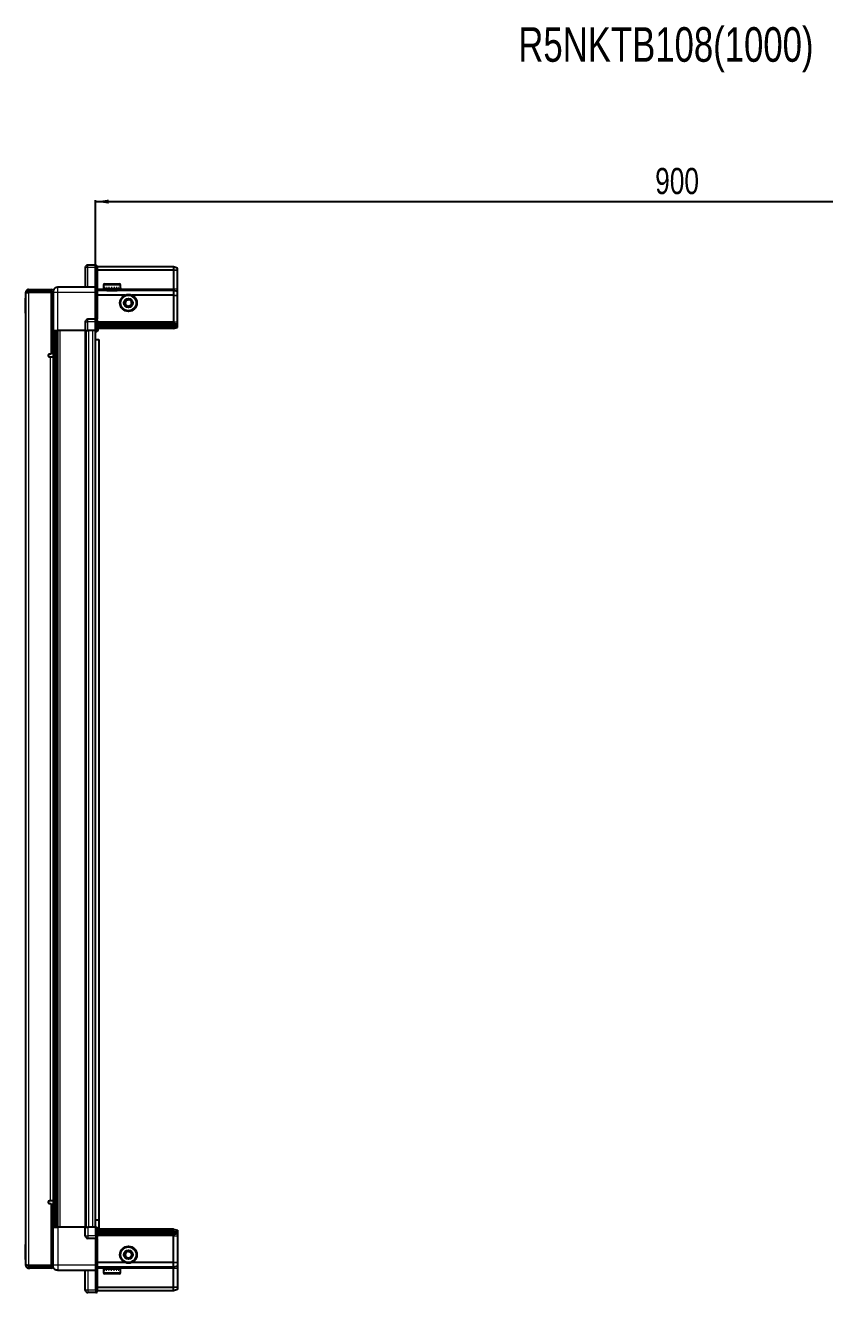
# Model space of a CAD drawing. Header units: millimetres. Extents: x 1415 to 4959, y -388 to 1753.
# Drawn here: x 2756 to 3367, y 783 to 1753 of the extents above; entities that cross this region are included whole.
import ezdxf

# ---------------------------------------------------------------- set-up
doc = ezdxf.new("R2010")
doc.units = ezdxf.units.MM
doc.layers.add('FORMAT', color=7, linetype='Continuous')
doc.styles.add('SLDTEXTSTYLE0', font='TXT', dxfattribs={"width": 0.75})
doc.dimstyles.new('SLDDIMSTYLE0', dxfattribs={"dimtxt": 20, "dimasz": 10, "dimexe": 0, "dimexo": 0.0625, "dimgap": 5, "dimtad": 2, "dimdec": 1, "dimrnd": 1e-09, "dimzin": 12, "dimdsep": 46, "dimtxsty": 'SLDTEXTSTYLE0', "dimsah": 1, "dimcen": 0.09, "dimadec": 0, "dimazin": 3, "dimtfac": 1, "dimtofl": 0, "dimtmove": 0, "dimatfit": 3, "dimfxl": 0, "dimfrac": 2, "dimtolj": 1, "dimtzin": 12, "dimarcsym": 0})

# ---------------------------------------------------------------- blocks, each defined once
blk = doc.blocks.new('_D_5')
at = {"layer": 'FORMAT'}
for p, q in [((2809.28, 1519.33), (2809.28, 1618.82)), ((3709.28, 1519.33), (3709.28, 1618.82)), ((2809.28, 1617.82), (3709.28, 1617.82))]:
    blk.add_line(p, q, dxfattribs=at)
for points in [[(2809.28, 1617.82), (2819.28, 1616.28), (2819.28, 1619.36)], [(3709.28, 1617.82), (3699.28, 1619.36), (3699.28, 1616.28)]]:
    blk.add_solid(points, dxfattribs=at)
at = {"layer": 'FORMAT', "insert": (3237.11, 1643.6), "char_height": 20, "attachment_point": 1, "style": 'SLDTEXTSTYLE0'}
blk.add_mtext('900', dxfattribs=at)

msp = doc.modelspace()

# ---------------------------------------------------------------- linework, layer by layer
at = {"color": 7, "linetype": 'Continuous', "lineweight": 25}
for p, q in [((2801.43, 1567.32), (2801.43, 1552.32)), ((2809.43, 1569.32), (2803.43, 1569.32)), ((2809.43, 1569.32), (2809.76, 1569.32)), ((2809.43, 1569.32), (2809.43, 1567.32)), ((2809.43, 1552.52), (2809.43, 1567.32)), ((2809.43, 1552.52), (2809.43, 1567.32)), ((2810.63, 1568.82), (2809.76, 1569.32)), ((2810.63, 1567.32), (2810.63, 1568.82)), ((2868.93, 1567.82), (2810.63, 1567.82)), ((2810.63, 1567.32), (2810.63, 1552.52)), ((2868.93, 1565.32), (2810.63, 1565.32)), ((2868.93, 1567.82), (2868.93, 1565.32)), ((2871.93, 1567.02), (2868.93, 1567.82)), ((2868.93, 1565.32), (2868.93, 1550.82)), ((2871.93, 1565.17), (2868.93, 1565.32)), ((2871.93, 1565.17), (2871.93, 1567.02)), ((2871.93, 1550.82), (2871.93, 1565.17)), ((2809.43, 1552.32), (2780.43, 1552.32)), ((2809.43, 1552.32), (2809.43, 1552.52)), ((2809.43, 1552.32), (2810.63, 1552.32)), ((2809.43, 1548.32), (2809.43, 1552.32)), ((2810.63, 1552.52), (2810.63, 1552.32)), ((2810.63, 1552.32), (2810.63, 1548.32)), ((2815.43, 1554.22), (2815.43, 1551.82)), ((2815.43, 1551.82), (2815.43, 1551.32)), ((2815.43, 1551.32), (2815.56, 1551.32)), ((2815.75, 1551.82), (2815.56, 1551.82)), ((2815.56, 1551.82), (2815.56, 1551.32)), ((2815.56, 1551.32), (2815.75, 1551.32)), ((2815.75, 1551.82), (2815.75, 1551.32)), ((2815.75, 1551.32), (2816.28, 1551.32)), ((2816.23, 1555.02), (2823.39, 1555.02)), ((2816.68, 1551.82), (2816.28, 1551.82)), ((2816.28, 1551.82), (2816.28, 1551.32)), ((2816.28, 1551.32), (2816.68, 1551.32)), ((2816.68, 1551.82), (2816.68, 1551.32)), ((2816.68, 1551.32), (2817.55, 1551.32)), ((2817.53, 1551.32), (2817.53, 1551.22)), ((2817.53, 1551.22), (2826.33, 1551.22)), ((2818.12, 1551.82), (2817.55, 1551.82)), ((2817.55, 1551.82), (2817.55, 1551.32)), ((2817.55, 1551.32), (2818.12, 1551.32)), ((2818.12, 1551.82), (2818.12, 1551.32)), ((2818.12, 1551.32), (2819.25, 1551.32)), ((2819.94, 1551.82), (2819.25, 1551.82)), ((2819.25, 1551.82), (2819.25, 1551.32)), ((2819.25, 1551.32), (2819.94, 1551.32)), ((2819.94, 1551.82), (2819.94, 1551.32)), ((2819.94, 1551.32), (2821.21, 1551.32)), ((2821.95, 1551.82), (2821.21, 1551.82)), ((2821.21, 1551.82), (2821.21, 1551.32)), ((2821.21, 1551.32), (2821.44, 1551.32)), ((2821.44, 1551.82), (2821.44, 1551.32)), ((2821.94, 1551.82), (2821.94, 1551.32)), ((2821.94, 1551.32), (2821.95, 1551.32)), ((2821.95, 1551.82), (2821.95, 1551.32)), ((2821.95, 1551.32), (2823.24, 1551.32)), ((2823.95, 1551.82), (2823.24, 1551.82)), ((2823.24, 1551.82), (2823.24, 1551.32)), ((2823.3, 1551.82), (2823.3, 1551.32)), ((2823.3, 1551.32), (2823.95, 1551.32)), ((2823.39, 1555.02), (2827.63, 1555.02)), ((2823.95, 1551.82), (2823.95, 1551.32)), ((2823.95, 1551.32), (2825.14, 1551.32)), ((2825.76, 1551.82), (2825.14, 1551.82)), ((2825.14, 1551.82), (2825.14, 1551.32)), ((2825.14, 1551.32), (2825.76, 1551.32)), ((2825.76, 1551.82), (2825.76, 1551.32)), ((2825.76, 1551.32), (2826.73, 1551.32)), ((2826.33, 1551.22), (2826.33, 1551.32)), ((2827.2, 1551.82), (2826.73, 1551.82)), ((2826.73, 1551.82), (2826.73, 1551.32)), ((2826.73, 1551.32), (2827.2, 1551.32)), ((2827.2, 1551.82), (2827.2, 1551.32)), ((2827.2, 1551.32), (2827.85, 1551.32)), ((2828.11, 1551.82), (2827.85, 1551.82)), ((2827.85, 1551.82), (2827.85, 1551.32)), ((2827.85, 1551.32), (2828.11, 1551.32)), ((2828.11, 1551.82), (2828.11, 1551.32)), ((2828.11, 1551.32), (2828.39, 1551.32)), ((2828.43, 1551.82), (2828.39, 1551.82)), ((2828.39, 1551.82), (2828.39, 1551.32)), ((2828.39, 1551.32), (2828.43, 1551.32)), ((2828.43, 1551.82), (2828.43, 1554.22)), ((2828.43, 1551.82), (2828.43, 1551.32)), ((2755.93, 1543.96), (2755.63, 1543.96)), ((2755.63, 1532.39), (2755.63, 1543.96)), ((2757.43, 1548.47), (2755.93, 1548.47)), ((2755.93, 1547.97), (2755.93, 1548.47)), ((2755.93, 804.67), (2755.93, 1547.97)), ((2758.03, 1549.07), (2758.03, 1550.57)), ((2758.03, 1550.57), (2758.93, 1550.57)), ((2758.03, 1549.07), (2758.93, 1549.07)), ((2758.03, 1548.57), (2775.43, 1548.57)), ((2758.93, 1550.57), (2775.43, 1550.57)), ((2758.93, 1549.07), (2758.93, 1550.57)), ((2758.93, 1549.07), (2775.43, 1549.07)), ((2775.43, 1549.07), (2775.43, 1550.57)), ((2776.93, 1548.57), (2775.43, 1548.57)), ((2775.43, 1548.57), (2775.43, 1501.07)), ((2776.93, 1548.32), (2776.93, 1519.32)), ((2809.43, 1528.02), (2809.43, 1548.32)), ((2868.93, 1549.82), (2810.63, 1549.82)), ((2810.63, 1548.32), (2810.63, 1528.02)), ((2831.93, 1546.32), (2810.63, 1546.32)), ((2817.93, 1550.82), (2818.62, 1550.34)), ((2817.93, 1550.82), (2822.96, 1550.82)), ((2818.62, 1550.34), (2817.93, 1549.86)), ((2817.93, 1549.86), (2817.93, 1549.82)), ((2817.93, 1549.86), (2822.96, 1549.86)), ((2818.62, 1550.34), (2822.78, 1550.34)), ((2822.78, 1550.34), (2825.24, 1550.34)), ((2822.96, 1550.82), (2825.93, 1550.82)), ((2822.96, 1549.86), (2825.93, 1549.86)), ((2825.24, 1550.34), (2825.93, 1550.82)), ((2825.93, 1549.86), (2825.24, 1550.34)), ((2825.93, 1549.82), (2825.93, 1549.86)), ((2868.93, 1546.32), (2836.93, 1546.32)), ((2868.93, 1550.82), (2868.93, 1549.82)), ((2868.93, 1549.82), (2868.93, 1546.32)), ((2871.93, 1549.02), (2868.93, 1549.82)), ((2868.93, 1546.32), (2868.93, 1525.82)), ((2868.93, 1546.32), (2871.93, 1545.99)), ((2871.93, 1549.02), (2871.93, 1550.82)), ((2871.93, 1545.99), (2871.93, 1549.02)), ((2871.93, 1525.82), (2871.93, 1545.99)), ((2755.63, 1532.39), (2755.93, 1532.39)), ((2775.43, 1522.07), (2776.93, 1522.07)), ((2801.43, 1525.82), (2801.43, 1519.32)), ((2809.43, 1527.82), (2803.43, 1527.82)), ((2809.43, 1527.82), (2809.43, 1528.02)), ((2809.43, 1527.82), (2809.43, 1525.82)), ((2809.43, 1527.82), (2810.63, 1527.82)), ((2809.43, 1519.32), (2809.43, 1525.82)), ((2809.43, 1519.32), (2809.43, 1525.82)), ((2809.76, 1519.32), (2809.76, 1525.82)), ((2810.63, 1528.02), (2810.63, 1527.82)), ((2810.63, 1527.15), (2810.63, 1527.82)), ((2810.63, 1527.15), (2810.63, 1519.32)), ((2868.93, 1524.82), (2810.63, 1524.82)), ((2868.93, 1523.82), (2810.63, 1523.82)), ((2868.93, 1522.32), (2810.63, 1522.32)), ((2868.93, 1525.82), (2868.93, 1524.82)), ((2868.93, 1524.82), (2868.93, 1523.82)), ((2868.93, 1524.82), (2871.93, 1524.02)), ((2868.93, 1523.82), (2868.93, 1522.32)), ((2868.93, 1523.82), (2871.93, 1523.28)), ((2868.93, 1522.32), (2871.93, 1522.78)), ((2868.93, 1522.32), (2868.93, 1520.82)), ((2871.93, 1524.02), (2871.93, 1525.82)), ((2871.93, 1523.28), (2871.93, 1524.02)), ((2871.93, 1522.78), (2871.93, 1523.28)), ((2871.93, 1521.63), (2871.93, 1522.78)), ((2776.93, 1519.32), (2775.43, 1519.32)), ((2777.58, 833.32), (2777.58, 1519.32)), ((2779.37, 1519.32), (2779.37, 833.32)), ((2779.4, 1519.32), (2779.4, 833.32)), ((2801.43, 1519.32), (2780.43, 1519.32)), ((2801.43, 1519.32), (2803.43, 1519.32)), ((2802.08, 833.32), (2802.08, 1519.32)), ((2809.43, 1519.32), (2803.43, 1519.32)), ((2809.28, 833.32), (2809.28, 1519.32)), ((2809.28, 1512.32), (2811.78, 1512.32)), ((2809.43, 1519.32), (2809.76, 1519.32)), ((2809.43, 1519.32), (2809.43, 1519.32)), ((2810.63, 1519.32), (2809.76, 1519.32)), ((2809.76, 1519.32), (2809.76, 1519.32)), ((2868.93, 1520.82), (2810.63, 1520.82)), ((2811.78, 1512.32), (2811.78, 838.82)), ((2868.93, 1520.82), (2871.93, 1521.63)), ((2775.43, 1501.07), (2774.08, 1501.07)), ((2774.08, 1499.07), (2774.83, 1499.07)), ((2774.83, 1499.07), (2776.93, 1499.07)), ((2776.93, 1499.07), (2776.93, 853.57)), ((2774.83, 853.57), (2774.08, 853.57)), ((2776.93, 853.57), (2774.83, 853.57)), ((2774.08, 851.57), (2775.43, 851.57)), ((2775.43, 851.57), (2775.43, 804.07)), ((2811.78, 838.82), (2809.28, 838.82)), ((2811.78, 838.82), (2811.78, 831.82)), ((2776.93, 833.32), (2775.43, 833.32)), ((2776.93, 830.57), (2775.43, 830.57)), ((2776.93, 804.32), (2776.93, 833.32)), ((2801.43, 833.32), (2780.43, 833.32)), ((2801.43, 826.82), (2801.43, 833.32)), ((2801.43, 833.32), (2803.43, 833.32)), ((2809.43, 833.32), (2803.43, 833.32)), ((2809.43, 824.82), (2803.43, 824.82)), ((2809.43, 826.82), (2809.43, 833.32)), ((2809.43, 833.32), (2809.76, 833.32)), ((2809.43, 826.82), (2809.43, 824.82)), ((2809.43, 826.82), (2809.43, 824.82)), ((2809.43, 824.82), (2810.63, 824.82)), ((2809.43, 824.62), (2809.43, 824.82)), ((2809.43, 804.32), (2809.43, 824.62)), ((2809.76, 826.82), (2809.76, 833.32)), ((2809.76, 833.32), (2810.63, 833.32)), ((2810.63, 833.32), (2810.63, 825.5)), ((2868.93, 831.82), (2810.63, 831.82)), ((2868.93, 830.32), (2810.63, 830.32)), ((2868.93, 828.82), (2810.63, 828.82)), ((2868.93, 827.82), (2810.63, 827.82)), ((2810.63, 824.82), (2810.63, 825.5)), ((2810.63, 824.82), (2810.63, 824.62)), ((2810.63, 824.62), (2810.63, 804.32)), ((2868.93, 830.32), (2868.93, 831.82)), ((2868.93, 831.82), (2871.93, 831.02)), ((2868.93, 828.82), (2868.93, 830.32)), ((2868.93, 830.32), (2871.93, 829.87)), ((2868.93, 828.82), (2871.93, 829.37)), ((2868.93, 827.82), (2868.93, 828.82)), ((2868.93, 827.82), (2871.93, 828.63)), ((2868.93, 826.82), (2868.93, 827.82)), ((2868.93, 806.32), (2868.93, 826.82)), ((2871.93, 831.02), (2871.93, 829.87)), ((2871.93, 829.87), (2871.93, 829.37)), ((2871.93, 829.37), (2871.93, 828.63)), ((2871.93, 828.63), (2871.93, 826.82)), ((2871.93, 826.82), (2871.93, 806.66)), ((2755.93, 820.26), (2755.63, 820.26)), ((2755.63, 810.58), (2755.63, 820.26)), ((2755.63, 808.69), (2755.63, 810.58)), ((2755.63, 808.69), (2755.93, 808.69)), ((2755.93, 804.17), (2755.93, 804.67)), ((2831.93, 806.32), (2810.63, 806.32)), ((2868.93, 806.32), (2836.93, 806.32)), ((2868.93, 806.32), (2871.93, 806.66)), ((2868.93, 802.82), (2868.93, 806.32)), ((2871.93, 806.66), (2871.93, 803.63)), ((2757.43, 804.17), (2755.93, 804.17)), ((2775.43, 804.07), (2758.03, 804.07)), ((2758.03, 803.57), (2758.03, 802.07)), ((2758.03, 803.57), (2758.93, 803.57)), ((2758.03, 802.07), (2758.93, 802.07)), ((2758.93, 803.57), (2758.93, 802.07)), ((2775.43, 803.57), (2758.93, 803.57)), ((2775.43, 802.07), (2758.93, 802.07)), ((2775.43, 804.07), (2776.93, 804.07)), ((2775.43, 803.57), (2775.43, 802.07)), ((2809.43, 800.32), (2780.43, 800.32)), ((2801.43, 785.32), (2801.43, 800.32)), ((2809.43, 800.32), (2809.43, 804.32)), ((2809.43, 800.32), (2810.63, 800.32)), ((2809.43, 800.12), (2809.43, 800.32)), ((2809.43, 785.32), (2809.43, 800.12)), ((2810.63, 804.32), (2810.63, 800.32)), ((2868.93, 802.82), (2810.63, 802.82)), ((2810.63, 800.32), (2810.63, 800.12)), ((2810.63, 800.12), (2810.63, 785.32)), ((2815.43, 801.32), (2815.43, 798.42)), ((2815.52, 801.32), (2815.43, 801.32)), ((2815.52, 800.82), (2815.52, 801.32)), ((2815.69, 801.32), (2815.52, 801.32)), ((2815.52, 800.82), (2815.69, 800.82)), ((2815.69, 800.82), (2815.69, 801.32)), ((2816.18, 801.32), (2815.69, 801.32)), ((2816.18, 800.82), (2816.18, 801.32)), ((2816.56, 801.32), (2816.18, 801.32)), ((2816.18, 800.82), (2816.56, 800.82)), ((2816.37, 797.62), (2816.23, 797.62)), ((2827.63, 797.62), (2816.37, 797.62)), ((2816.56, 800.82), (2816.56, 801.32)), ((2817.4, 801.32), (2816.56, 801.32)), ((2817.4, 800.82), (2817.4, 801.32)), ((2817.96, 801.32), (2817.4, 801.32)), ((2817.4, 800.82), (2817.96, 800.82)), ((2817.53, 801.42), (2817.53, 801.32)), ((2822.92, 801.42), (2817.53, 801.42)), ((2817.93, 802.82), (2817.93, 802.79)), ((2817.93, 802.79), (2818.62, 802.31)), ((2818.03, 802.79), (2817.93, 802.79)), ((2818.62, 802.31), (2817.93, 801.82)), ((2818.03, 801.82), (2817.93, 801.82)), ((2817.96, 800.82), (2817.96, 801.32)), ((2819.06, 801.32), (2817.96, 801.32)), ((2825.93, 802.79), (2818.03, 802.79)), ((2825.93, 801.82), (2818.03, 801.82)), ((2818.7, 802.31), (2818.62, 802.31)), ((2825.24, 802.31), (2818.7, 802.31)), ((2819.06, 800.82), (2819.06, 801.32)), ((2819.74, 801.32), (2819.06, 801.32)), ((2819.06, 800.82), (2819.74, 800.82)), ((2819.74, 800.82), (2819.74, 801.32)), ((2821, 801.32), (2819.74, 801.32)), ((2821, 800.82), (2821, 801.32)), ((2821.3, 801.32), (2821, 801.32)), ((2821, 800.82), (2821.74, 800.82)), ((2821.3, 800.82), (2821.3, 801.32)), ((2821.74, 800.82), (2821.74, 801.32)), ((2823.04, 801.32), (2821.74, 801.32)), ((2826.33, 801.42), (2822.92, 801.42)), ((2823.04, 800.82), (2823.04, 801.32)), ((2823.04, 800.82), (2823.76, 800.82)), ((2823.17, 800.82), (2823.17, 801.32)), ((2823.76, 801.32), (2823.17, 801.32)), ((2823.76, 800.82), (2823.76, 801.32)), ((2824.96, 801.32), (2823.76, 801.32)), ((2824.96, 800.82), (2824.96, 801.32)), ((2825.59, 801.32), (2824.96, 801.32)), ((2824.96, 800.82), (2825.59, 800.82)), ((2825.24, 802.31), (2825.93, 802.79)), ((2825.93, 801.82), (2825.24, 802.31)), ((2825.59, 800.82), (2825.59, 801.32)), ((2826.59, 801.32), (2825.59, 801.32)), ((2825.93, 802.79), (2825.93, 802.82)), ((2826.33, 801.32), (2826.33, 801.42)), ((2826.59, 800.82), (2826.59, 801.32)), ((2827.07, 801.32), (2826.59, 801.32)), ((2826.59, 800.82), (2827.07, 800.82)), ((2827.07, 800.82), (2827.07, 801.32)), ((2827.76, 801.32), (2827.07, 801.32)), ((2827.76, 800.82), (2827.76, 801.32)), ((2828.05, 801.32), (2827.76, 801.32)), ((2827.76, 800.82), (2828.05, 800.82)), ((2828.05, 800.82), (2828.05, 801.32)), ((2828.36, 801.32), (2828.05, 801.32)), ((2828.36, 800.82), (2828.36, 801.32)), ((2828.42, 801.32), (2828.36, 801.32)), ((2828.36, 800.82), (2828.42, 800.82)), ((2828.42, 800.82), (2828.42, 801.32)), ((2828.43, 801.32), (2828.42, 801.32)), ((2828.43, 798.42), (2828.43, 801.32)), ((2871.93, 803.63), (2868.93, 802.82)), ((2868.93, 801.82), (2868.93, 802.82)), ((2868.93, 787.32), (2868.93, 801.82)), ((2871.93, 803.63), (2871.93, 801.82)), ((2871.93, 801.82), (2871.93, 787.48)), ((2809.43, 785.32), (2809.43, 783.32)), ((2868.93, 787.32), (2810.63, 787.32)), ((2810.63, 783.82), (2810.63, 785.32)), ((2871.93, 787.48), (2868.93, 787.32)), ((2868.93, 784.82), (2868.93, 787.32)), ((2871.93, 785.63), (2868.93, 784.82)), ((2871.93, 787.48), (2871.93, 785.63)), ((2809.43, 783.32), (2803.43, 783.32)), ((2809.43, 783.32), (2809.43, 783.32)), ((2809.43, 783.32), (2809.76, 783.32)), ((2809.43, 783.32), (2809.76, 783.32)), ((2809.76, 783.32), (2810.63, 783.82)), ((2809.76, 783.32), (2810.63, 783.82)), ((2868.93, 784.82), (2810.63, 784.82))]:
    msp.add_line(p, q, dxfattribs=at)
at = {"color": 8, "linetype": 'Continuous', "lineweight": 18}
for p, q in [((2803.43, 1567.32), (2801.43, 1567.32)), ((2803.43, 1567.32), (2803.43, 1569.32)), ((2803.43, 1552.32), (2803.43, 1567.32)), ((2809.43, 1567.32), (2803.43, 1567.32)), ((2809.43, 1567.32), (2810.63, 1567.32)), ((2809.43, 1552.52), (2810.63, 1552.52)), ((2815.43, 1554.22), (2823.6, 1554.22)), ((2823.6, 1554.22), (2828.43, 1554.22)), ((2758.03, 1548.57), (2758.03, 804.07)), ((2780.43, 1519.32), (2780.43, 1548.32)), ((2809.43, 1548.32), (2780.43, 1548.32)), ((2809.43, 1548.32), (2810.63, 1548.32)), ((2817.93, 1550.82), (2810.63, 1550.82)), ((2868.93, 1550.82), (2825.93, 1550.82)), ((2871.93, 1550.82), (2868.93, 1550.82)), ((2801.43, 1525.82), (2803.43, 1525.82)), ((2803.43, 1525.82), (2803.43, 1527.82)), ((2803.43, 1519.32), (2803.43, 1525.82)), ((2809.43, 1525.82), (2803.43, 1525.82)), ((2809.43, 1528.02), (2810.63, 1528.02)), ((2809.43, 1525.82), (2809.76, 1525.82)), ((2868.93, 1525.82), (2810.63, 1525.82)), ((2868.93, 1525.82), (2871.93, 1525.82)), ((2776.93, 1499.07), (2776.93, 1519.32)), ((2778.16, 1519.32), (2778.16, 833.32)), ((2780.61, 833.32), (2780.61, 1519.32)), ((2782.02, 1519.32), (2782.02, 833.32)), ((2801.43, 833.32), (2801.43, 1519.32)), ((2804.08, 833.32), (2804.08, 1519.32)), ((2807.28, 833.32), (2807.28, 1519.32)), ((2809.43, 1519.32), (2809.76, 1519.32)), ((2774.83, 853.57), (2774.83, 1499.07)), ((2776.93, 833.32), (2776.93, 853.57)), ((2780.43, 833.32), (2780.43, 804.32)), ((2801.43, 826.82), (2803.43, 826.82)), ((2803.43, 833.32), (2803.43, 826.82)), ((2803.43, 826.82), (2803.43, 824.82)), ((2809.43, 826.82), (2803.43, 826.82)), ((2809.43, 826.82), (2809.76, 826.82)), ((2810.63, 824.62), (2809.43, 824.62)), ((2868.93, 826.82), (2810.63, 826.82)), ((2868.93, 826.82), (2871.93, 826.82)), ((2809.43, 804.32), (2780.43, 804.32)), ((2803.43, 800.32), (2803.43, 785.32)), ((2809.43, 804.32), (2810.63, 804.32)), ((2810.63, 800.12), (2809.43, 800.12)), ((2817.93, 801.82), (2810.63, 801.82)), ((2815.59, 798.42), (2815.43, 798.42)), ((2828.43, 798.42), (2815.59, 798.42)), ((2868.93, 801.82), (2825.93, 801.82)), ((2871.93, 801.82), (2868.93, 801.82)), ((2803.43, 785.32), (2801.43, 785.32)), ((2803.43, 785.32), (2803.43, 783.32)), ((2809.43, 785.32), (2803.43, 785.32)), ((2809.43, 785.32), (2810.63, 785.32))]:
    msp.add_line(p, q, dxfattribs=at)
at = {"color": 7, "linetype": 'Continuous', "lineweight": 25}
for centre, radius in [((2834.43, 1540.32), 6.5), ((2834.43, 1540.32), 3.46), ((2834.43, 812.32), 6.5), ((2834.43, 812.32), 3.46)]:
    msp.add_circle(centre, radius, dxfattribs=at)
at = {"color": 8, "linetype": 'Continuous', "lineweight": 18}
for centre in [(2834.43, 1540.32), (2834.43, 812.32)]:
    msp.add_circle(centre, 5.7, dxfattribs=at)
at = {"color": 7, "linetype": 'Continuous', "lineweight": 25}
for centre, radius, start, end in [((2803.43, 1567.32), 2, 90, 180), ((2816.23, 1554.22), 0.8, 90, 180), ((2817.53, 1550.82), 0.4, 0, 90), ((2826.33, 1550.82), 0.4, 90, 180), ((2827.63, 1554.22), 0.8, 0, 90), ((2757.93, 1548.07), 0.5, 90, 117.7907), ((2775.33, 1548.47), 0.6, 9.59407, 90), ((2775.33, 1548.47), 2.1, 32.2369, 87.2706), ((2834.43, 1540.32), 2.5, 101.00659, 161.00659), ((2834.43, 1540.32), 2.5, 41.00659, 101.00659), ((2834.43, 1540.32), 2.5, 341.00659, 41.00659), ((2834.43, 1540.32), 2.5, 161.00659, 221.00659), ((2834.43, 1540.32), 2.5, 221.00659, 281.00659), ((2834.43, 1540.32), 2.5, 281.00659, 341.00659), ((2803.43, 1525.82), 2, 90, 180), ((2806.78, 1521.97), 5, 300, 346.70293), ((2774.08, 1500.07), 1, 90, 270), ((2774.08, 852.57), 1, 90, 270), ((2803.43, 826.82), 2, 180, 270), ((2834.43, 812.32), 2.5, 127.98423, 187.98423), ((2834.43, 812.32), 2.5, 67.98423, 127.98423), ((2834.43, 812.32), 2.5, 7.98423, 67.98423), ((2834.43, 812.32), 2.5, 187.98423, 247.98423), ((2834.43, 812.32), 2.5, 247.98423, 307.98423), ((2834.43, 812.32), 2.5, 307.98423, 7.98423), ((2757.93, 804.57), 0.5, 243.58436, 270), ((2775.33, 804.17), 0.6, 270, 350.40593), ((2775.33, 804.17), 2.1, 272.7294, 327.8305), ((2816.23, 798.42), 0.8, 180, 270), ((2817.53, 801.82), 0.4, 270, 0), ((2826.33, 801.82), 0.4, 180, 270), ((2827.63, 798.42), 0.8, 270, 0), ((2803.43, 785.32), 2, 180, 270)]:
    msp.add_arc(centre, radius, start, end, dxfattribs=at)
for centre, start_param, end_param in [((2813.22, 1525.82), 2.418858, 3.141593), ((2813.22, 826.82), 3.141593, 3.864327)]:
    msp.add_ellipse(centre, major_axis=(3.46, 0), ratio=0.57735, start_param=start_param, end_param=end_param, dxfattribs=at)
for points, knots in [([(2780.43, 1552.32), (2779.99, 1552.28), (2779.31, 1552.2), (2778.49, 1551.77), (2777.93, 1551.32), (2777.48, 1550.76), (2777.04, 1549.94), (2776.97, 1549.26), (2776.93, 1548.82)], [0, 0, 0, 0, 0.239457, 0.368361, 0.5, 0.631639, 0.760543, 1, 1, 1, 1]), ([(2758.03, 1550.57), (2757.77, 1550.55), (2757.28, 1550.49), (2756.64, 1550.1), (2756.17, 1549.54), (2755.95, 1548.96), (2755.93, 1548.6), (2755.93, 1548.47)], [0, 0, 0, 0, 0.230255, 0.448522, 0.666786, 0.88505, 1, 1, 1, 1]), ([(2755.93, 1547.97), (2755.95, 1548.02), (2756, 1548.11), (2756.4, 1548.24), (2756.95, 1548.37), (2757.53, 1548.48), (2757.9, 1548.55), (2758.03, 1548.57)], [0, 0, 0, 0, 0.230255, 0.448522, 0.666786, 0.88505, 1, 1, 1, 1]), ([(2776.93, 1548.82), (2776.93, 1548.82), (2776.93, 1548.8), (2776.93, 1548.69), (2776.93, 1548.52), (2776.93, 1548.39), (2776.93, 1548.32)], [0, 0, 0, 0, 0.249394, 0.500333, 0.750167, 1, 1, 1, 1]), ([(2831.59, 1539.77), (2831.76, 1540.26), (2832.07, 1541.17), (2832.39, 1542.08), (2832.53, 1542.5)], [0, 0, 0, 0, 0.534686, 1, 1, 1, 1]), ([(2832.53, 1542.5), (2833.04, 1542.6), (2833.98, 1542.78), (2834.93, 1542.97), (2835.37, 1543.05)], [0, 0, 0, 0, 0.534686, 1, 1, 1, 1]), ([(2835.37, 1543.05), (2835.45, 1542.96), (2835.84, 1542.51), (2836.49, 1541.76), (2837.03, 1541.13), (2837.26, 1540.87)], [0, 0, 0, 0, 0.133125, 0.637099, 1, 1, 1, 1]), ([(2833.49, 1537.59), (2833.26, 1537.85), (2832.72, 1538.48), (2832.07, 1539.23), (2831.67, 1539.68), (2831.59, 1539.77)], [0, 0, 0, 0, 0.3629006, 0.8668753, 1, 1, 1, 1]), ([(2836.32, 1538.14), (2835.81, 1538.05), (2834.87, 1537.86), (2833.92, 1537.68), (2833.49, 1537.59)], [0, 0, 0, 0, 0.5346859, 1, 1, 1, 1]), ([(2837.26, 1540.87), (2837.09, 1540.39), (2836.78, 1539.47), (2836.47, 1538.57), (2836.32, 1538.14)], [0, 0, 0, 0, 0.534686, 1, 1, 1, 1]), ([(2776.93, 1519.32), (2776.96, 1519.32), (2777.04, 1519.32), (2777.65, 1519.32), (2778.53, 1519.32), (2779.52, 1519.32), (2780.17, 1519.32), (2780.43, 1519.32)], [0, 0, 0, 0, 0.214694, 0.429388, 0.644082, 0.858775, 1, 1, 1, 1]), ([(2776.93, 833.32), (2776.96, 833.32), (2777.04, 833.32), (2777.65, 833.32), (2778.53, 833.32), (2779.52, 833.32), (2780.17, 833.32), (2780.43, 833.32)], [0, 0, 0, 0, 0.214694, 0.429388, 0.644082, 0.858775, 1, 1, 1, 1]), ([(2831.75, 813.41), (2832.16, 813.72), (2832.92, 814.32), (2833.67, 814.91), (2834.02, 815.18)], [0, 0, 0, 0, 0.534686, 1, 1, 1, 1]), ([(2834.02, 815.18), (2834.5, 814.99), (2835.4, 814.63), (2836.29, 814.27), (2836.7, 814.1)], [0, 0, 0, 0, 0.534686, 1, 1, 1, 1]), ([(2758.03, 804.07), (2757.77, 804.12), (2757.28, 804.21), (2756.64, 804.34), (2756.17, 804.47), (2755.95, 804.58), (2755.93, 804.65), (2755.93, 804.67)], [0, 0, 0, 0, 0.230255, 0.448522, 0.666786, 0.88505, 1, 1, 1, 1]), ([(2832.15, 810.55), (2832.13, 810.67), (2832.05, 811.26), (2831.91, 812.25), (2831.8, 813.06), (2831.75, 813.41)], [0, 0, 0, 0, 0.133125, 0.637099, 1, 1, 1, 1]), ([(2834.83, 809.46), (2834.35, 809.66), (2833.45, 810.02), (2832.56, 810.38), (2832.15, 810.55)], [0, 0, 0, 0, 0.5346859, 1, 1, 1, 1]), ([(2837.1, 811.24), (2836.7, 810.92), (2835.94, 810.33), (2835.18, 809.74), (2834.83, 809.46)], [0, 0, 0, 0, 0.534686, 1, 1, 1, 1]), ([(2836.7, 814.1), (2836.75, 813.76), (2836.86, 812.94), (2837, 811.96), (2837.08, 811.37), (2837.1, 811.24)], [0, 0, 0, 0, 0.362901, 0.866875, 1, 1, 1, 1]), ([(2755.93, 804.17), (2755.95, 803.92), (2756, 803.43), (2756.4, 802.79), (2756.95, 802.32), (2757.53, 802.1), (2757.9, 802.08), (2758.03, 802.07)], [0, 0, 0, 0, 0.230255, 0.448522, 0.666786, 0.88505, 1, 1, 1, 1]), ([(2776.93, 803.82), (2776.93, 803.83), (2776.93, 803.84), (2776.93, 803.96), (2776.93, 804.13), (2776.93, 804.26), (2776.93, 804.32)], [0, 0, 0, 0, 0.249394, 0.500333, 0.750167, 1, 1, 1, 1]), ([(2780.43, 800.32), (2779.99, 800.37), (2779.31, 800.44), (2778.49, 800.88), (2777.93, 801.33), (2777.48, 801.89), (2777.04, 802.71), (2776.97, 803.38), (2776.93, 803.82)], [0, 0, 0, 0, 0.239457, 0.368361, 0.5, 0.631639, 0.760543, 1, 1, 1, 1])]:
    msp.add_open_spline(points, degree=3, knots=knots, dxfattribs=at)
at = {"color": 8, "linetype": 'Continuous', "lineweight": 18}
for points in [[(2780.43, 1548.32), (2780.43, 1548.85), (2780.43, 1549.9), (2780.43, 1551.22), (2780.43, 1552.14), (2780.43, 1552.26), (2780.43, 1552.32)], [(2780.43, 804.32), (2780.43, 803.8), (2780.43, 802.75), (2780.43, 801.43), (2780.43, 800.5), (2780.43, 800.38), (2780.43, 800.32)]]:
    msp.add_open_spline(points, degree=3, dxfattribs=at)
at = {"color": 7, "linetype": 'Continuous', "lineweight": 25}
for points in [[(2758.03, 1549.07), (2757.95, 1549.06), (2757.79, 1549.05), (2757.59, 1548.91), (2757.45, 1548.71), (2757.43, 1548.55), (2757.43, 1548.47)], [(2757.43, 804.17), (2757.43, 804.09), (2757.45, 803.94), (2757.59, 803.74), (2757.79, 803.6), (2757.95, 803.58), (2758.03, 803.57)]]:
    msp.add_open_spline(points, degree=3, dxfattribs=at)
at = {"color": 8, "linetype": 'Continuous', "lineweight": 18}
for points in [[(2780.43, 1548.32), (2779.99, 1548.32), (2779.31, 1548.32), (2778.49, 1548.32), (2777.93, 1548.32), (2777.48, 1548.32), (2777.04, 1548.32), (2776.97, 1548.32), (2776.93, 1548.32)], [(2780.43, 804.32), (2779.99, 804.32), (2779.31, 804.32), (2778.49, 804.32), (2777.93, 804.32), (2777.48, 804.32), (2777.04, 804.32), (2776.97, 804.32), (2776.93, 804.32)]]:
    msp.add_open_spline(points, degree=3, knots=[0, 0, 0, 0, 0.239457, 0.368361, 0.5, 0.631639, 0.760543, 1, 1, 1, 1], dxfattribs=at)

# ---------------------------------------------------------------- texts
at = {"layer": 'FORMAT', "insert": (3132.48, 1751.24), "char_height": 26.4583, "attachment_point": 1, "style": 'SLDTEXTSTYLE0'}
msp.add_mtext('R5NKTB108(1000)', dxfattribs=at)

# ---------------------------------------------------------------- dimensions: what is measured, and where the dimension line sits
at = {"layer": 'FORMAT'}
dim = msp.add_linear_dim(base=(3709.28, 1617.82), p1=(2809.28, 1519.32), p2=(3709.28, 1519.32), dimstyle='SLDDIMSTYLE0', dxfattribs=at)
dim.commit()
dim.dimension.update_dxf_attribs({"geometry": '_D_5', "text_midpoint": (3259.28, 1617.82), "dimtype": 160})

doc.saveas('drawing.dxf')
